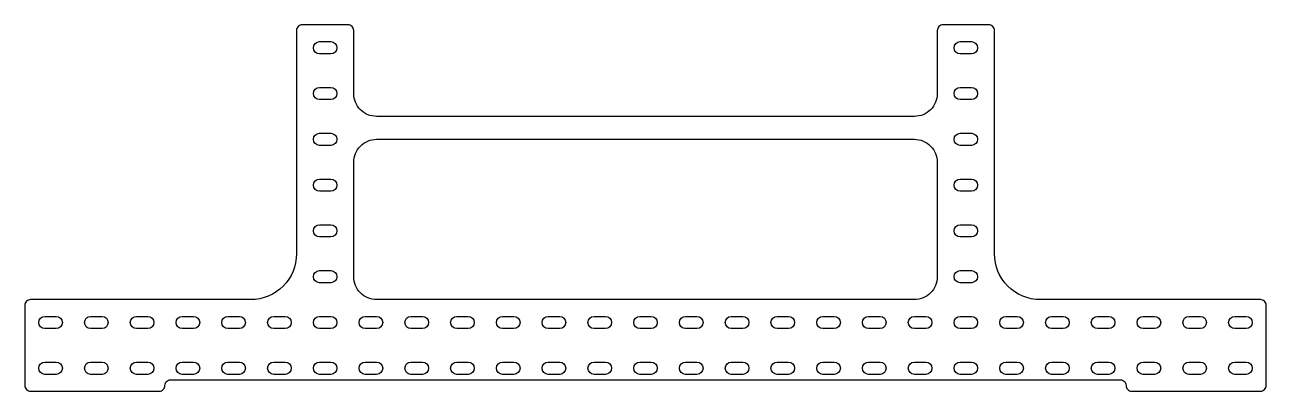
# Model space of a CAD drawing. Header units: inches. Extents: x 0 to 27.1, y 0 to 8.
import ezdxf

# ---------------------------------------------------------------- set-up
doc = ezdxf.new("R2010")
doc.units = ezdxf.units.IN
doc.header["$MEASUREMENT"] = 0

msp = doc.modelspace()

# ---------------------------------------------------------------- linework, layer by layer
for points in [[(24.0625, 0.125, 0.4142136), (24.1875, 0), (27, 0, 0.4142136), (27.125, 0.125), (27.125, 1.875, 0.4142136), (27, 2), (22.1875, 2, -0.4142136), (21.1875, 3), (21.1875, 7.875, 0.4142136), (21.0625, 8), (20.0625, 8, 0.4142136), (19.9375, 7.875), (19.9375, 6.5, -0.4142136), (19.4375, 6), (7.6875, 6, -0.4142136), (7.1875, 6.5), (7.1875, 7.875, 0.4142136), (7.0625, 8), (6.0625, 8, 0.4142136), (5.9375, 7.875), (5.9375, 3, -0.4142136), (4.9375, 2), (0.125, 2, 0.4142136), (0, 1.875), (0, 0.125, 0.4142136), (0.125, 0), (2.9375, 0, 0.4142136), (3.0625, 0.125, -0.4142136), (3.1875, 0.25), (23.9375, 0.25, -0.4142136)], [(6.4375, 7.367, -1), (6.4375, 7.633), (6.6875, 7.633, -1), (6.6875, 7.367)], [(20.4375, 7.367, -1), (20.4375, 7.633), (20.6875, 7.633, -1), (20.6875, 7.367)], [(6.4375, 6.367, -1), (6.4375, 6.633), (6.6875, 6.633, -1), (6.6875, 6.367)], [(20.6875, 6.633, -1), (20.6875, 6.367), (20.4375, 6.367, -1), (20.4375, 6.633)], [(6.4375, 5.367, -1), (6.4375, 5.633), (6.6875, 5.633, -1), (6.6875, 5.367)], [(7.1875, 2.5), (7.1875, 5, -0.4142136), (7.6875, 5.5), (19.4375, 5.5, -0.4142136), (19.9375, 5), (19.9375, 2.5, -0.4142136), (19.4375, 2), (7.6875, 2, -0.4142136)], [(20.6875, 5.633, -1), (20.6875, 5.367), (20.4375, 5.367, -1), (20.4375, 5.633)], [(6.4375, 4.367, -1), (6.4375, 4.633), (6.6875, 4.633, -1), (6.6875, 4.367)], [(20.6875, 4.633, -1), (20.6875, 4.367), (20.4375, 4.367, -1), (20.4375, 4.633)], [(6.4375, 3.367, -1), (6.4375, 3.633), (6.6875, 3.633, -1), (6.6875, 3.367)], [(20.4375, 3.367, -1), (20.4375, 3.633), (20.6875, 3.633, -1), (20.6875, 3.367)], [(6.4375, 2.367, -1), (6.4375, 2.633), (6.6875, 2.633, -1), (6.6875, 2.367)], [(20.6875, 2.633, -1), (20.6875, 2.367), (20.4375, 2.367, -1), (20.4375, 2.633)], [(0.6875, 1.633, -1), (0.6875, 1.367), (0.4375, 1.367, -1), (0.4375, 1.633)], [(1.6875, 1.633, -1), (1.6875, 1.367), (1.4375, 1.367, -1), (1.4375, 1.633)], [(2.6875, 1.633, -1), (2.6875, 1.367), (2.4375, 1.367, -1), (2.4375, 1.633)], [(3.6875, 1.633, -1), (3.6875, 1.367), (3.4375, 1.367, -1), (3.4375, 1.633)], [(4.6875, 1.633, -1), (4.6875, 1.367), (4.4375, 1.367, -1), (4.4375, 1.633)], [(5.6875, 1.633, -1), (5.6875, 1.367), (5.4375, 1.367, -1), (5.4375, 1.633)], [(6.4375, 1.367, -1), (6.4375, 1.633), (6.6875, 1.633, -1), (6.6875, 1.367)], [(7.6875, 1.633, -1), (7.6875, 1.367), (7.4375, 1.367, -1), (7.4375, 1.633)], [(8.6875, 1.633, -1), (8.6875, 1.367), (8.4375, 1.367, -1), (8.4375, 1.633)], [(9.6875, 1.633, -1), (9.6875, 1.367), (9.4375, 1.367, -1), (9.4375, 1.633)], [(10.6875, 1.633, -1), (10.6875, 1.367), (10.4375, 1.367, -1), (10.4375, 1.633)], [(11.6875, 1.633, -1), (11.6875, 1.367), (11.4375, 1.367, -1), (11.4375, 1.633)], [(12.6875, 1.633, -1), (12.6875, 1.367), (12.4375, 1.367, -1), (12.4375, 1.633)], [(13.6875, 1.633, -1), (13.6875, 1.367), (13.4375, 1.367, -1), (13.4375, 1.633)], [(14.6875, 1.633, -1), (14.6875, 1.367), (14.4375, 1.367, -1), (14.4375, 1.633)], [(15.6875, 1.633, -1), (15.6875, 1.367), (15.4375, 1.367, -1), (15.4375, 1.633)], [(16.6875, 1.633, -1), (16.6875, 1.367), (16.4375, 1.367, -1), (16.4375, 1.633)], [(17.6875, 1.633, -1), (17.6875, 1.367), (17.4375, 1.367, -1), (17.4375, 1.633)], [(18.6875, 1.633, -1), (18.6875, 1.367), (18.4375, 1.367, -1), (18.4375, 1.633)], [(19.6875, 1.633, -1), (19.6875, 1.367), (19.4375, 1.367, -1), (19.4375, 1.633)], [(20.6875, 1.633, -1), (20.6875, 1.367), (20.4375, 1.367, -1), (20.4375, 1.633)], [(21.6875, 1.633, -1), (21.6875, 1.367), (21.4375, 1.367, -1), (21.4375, 1.633)], [(22.6875, 1.633, -1), (22.6875, 1.367), (22.4375, 1.367, -1), (22.4375, 1.633)], [(23.6875, 1.633, -1), (23.6875, 1.367), (23.4375, 1.367, -1), (23.4375, 1.633)], [(24.6875, 1.633, -1), (24.6875, 1.367), (24.4375, 1.367, -1), (24.4375, 1.633)], [(25.6875, 1.633, -1), (25.6875, 1.367), (25.4375, 1.367, -1), (25.4375, 1.633)], [(26.6875, 1.633, -1), (26.6875, 1.367), (26.4375, 1.367, -1), (26.4375, 1.633)], [(0.6875, 0.633, -1), (0.6875, 0.367), (0.4375, 0.367, -1), (0.4375, 0.633)], [(1.6875, 0.633, -1), (1.6875, 0.367), (1.4375, 0.367, -1), (1.4375, 0.633)], [(2.6875, 0.633, -1), (2.6875, 0.367), (2.4375, 0.367, -1), (2.4375, 0.633)], [(3.6875, 0.633, -1), (3.6875, 0.367), (3.4375, 0.367, -1), (3.4375, 0.633)], [(4.6875, 0.633, -1), (4.6875, 0.367), (4.4375, 0.367, -1), (4.4375, 0.633)], [(5.6875, 0.633, -1), (5.6875, 0.367), (5.4375, 0.367, -1), (5.4375, 0.633)], [(6.4375, 0.367, -1), (6.4375, 0.633), (6.6875, 0.633, -1), (6.6875, 0.367)], [(7.4375, 0.367, -1), (7.4375, 0.633), (7.6875, 0.633, -1), (7.6875, 0.367)], [(8.4375, 0.367, -1), (8.4375, 0.633), (8.6875, 0.633, -1), (8.6875, 0.367)], [(9.4375, 0.367, -1), (9.4375, 0.633), (9.6875, 0.633, -1), (9.6875, 0.367)], [(10.4375, 0.367, -1), (10.4375, 0.633), (10.6875, 0.633, -1), (10.6875, 0.367)], [(11.4375, 0.367, -1), (11.4375, 0.633), (11.6875, 0.633, -1), (11.6875, 0.367)], [(12.4375, 0.367, -1), (12.4375, 0.633), (12.6875, 0.633, -1), (12.6875, 0.367)], [(13.4375, 0.367, -1), (13.4375, 0.633), (13.6875, 0.633, -1), (13.6875, 0.367)], [(14.4375, 0.367, -1), (14.4375, 0.633), (14.6875, 0.633, -1), (14.6875, 0.367)], [(15.4375, 0.367, -1), (15.4375, 0.633), (15.6875, 0.633, -1), (15.6875, 0.367)], [(16.4375, 0.367, -1), (16.4375, 0.633), (16.6875, 0.633, -1), (16.6875, 0.367)], [(17.4375, 0.367, -1), (17.4375, 0.633), (17.6875, 0.633, -1), (17.6875, 0.367)], [(18.4375, 0.367, -1), (18.4375, 0.633), (18.6875, 0.633, -1), (18.6875, 0.367)], [(19.4375, 0.367, -1), (19.4375, 0.633), (19.6875, 0.633, -1), (19.6875, 0.367)], [(20.6875, 0.633, -1), (20.6875, 0.367), (20.4375, 0.367, -1), (20.4375, 0.633)], [(21.6875, 0.633, -1), (21.6875, 0.367), (21.4375, 0.367, -1), (21.4375, 0.633)], [(22.6875, 0.633, -1), (22.6875, 0.367), (22.4375, 0.367, -1), (22.4375, 0.633)], [(23.6875, 0.633, -1), (23.6875, 0.367), (23.4375, 0.367, -1), (23.4375, 0.633)], [(24.6875, 0.633, -1), (24.6875, 0.367), (24.4375, 0.367, -1), (24.4375, 0.633)], [(25.6875, 0.633, -1), (25.6875, 0.367), (25.4375, 0.367, -1), (25.4375, 0.633)], [(26.6875, 0.633, -1), (26.6875, 0.367), (26.4375, 0.367, -1), (26.4375, 0.633)]]:
    msp.add_lwpolyline(points, format="xyb", close=True)

doc.saveas('drawing.dxf')
